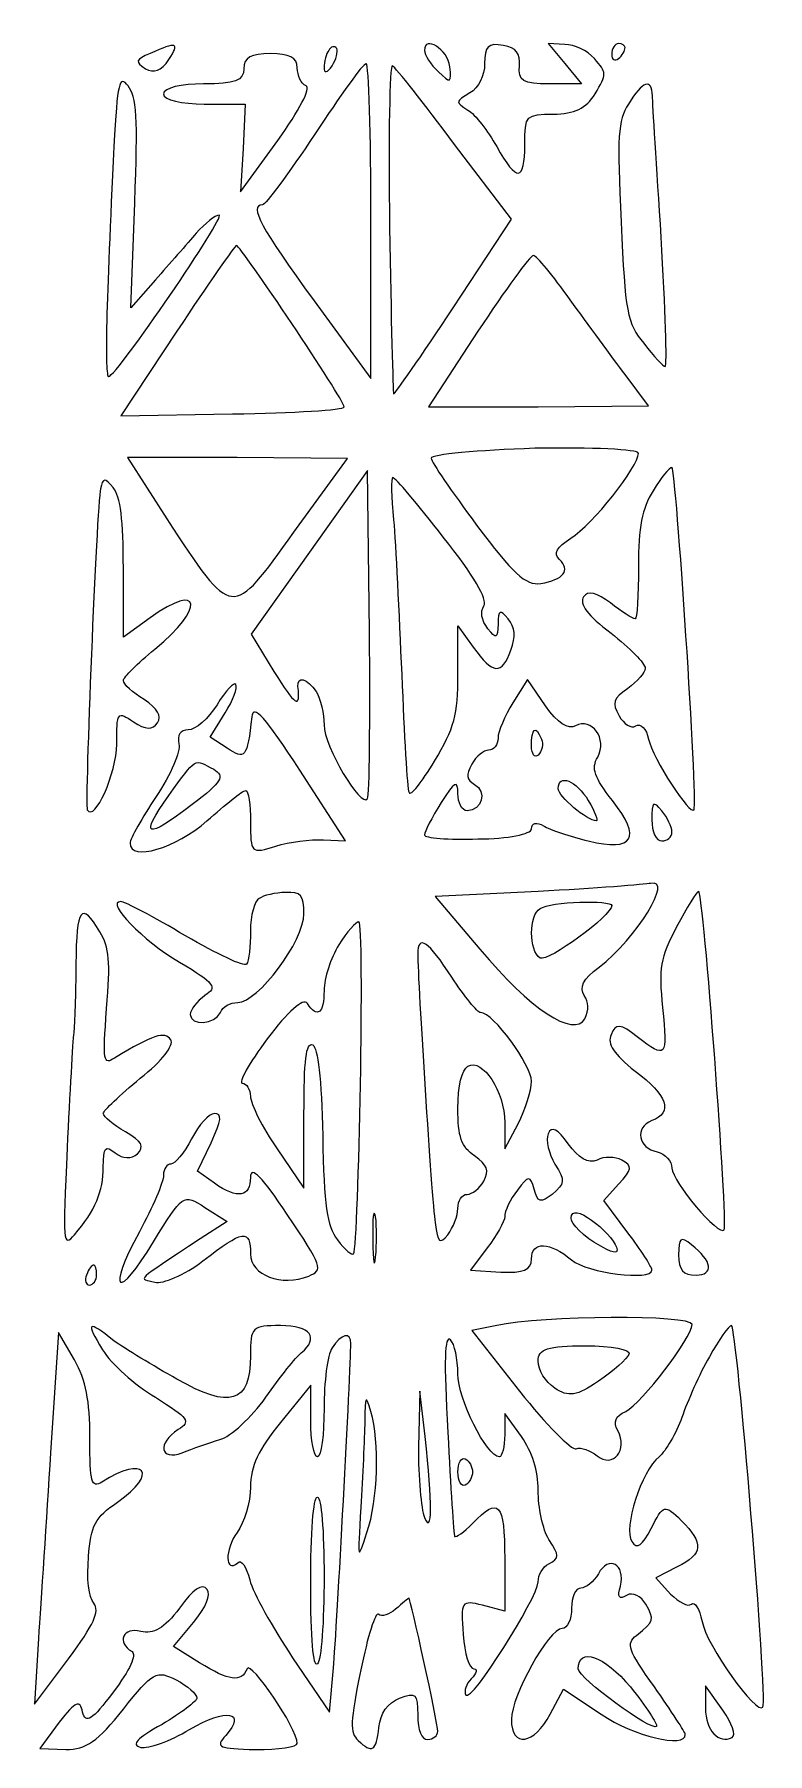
# Model space of a CAD drawing. Extents: x 50 to 162, y 10 to 290.
# Drawn here: x 96.33 to 111.2, y 186.39 to 221.25 of the extents above; entities that cross this region are included whole.
import ezdxf

# ---------------------------------------------------------------- set-up
doc = ezdxf.new("R2010")
doc.units = 0
doc.layers.add('Layer_1', color=7, linetype='CONTINUOUS')

msp = doc.modelspace()

# ---------------------------------------------------------------- linework, layer by layer
at = {"layer": 'Layer_1', "color": 7}
for points in [[(107.088237, 221.041727), (106.749074, 221.062196), (107.088237, 220.652809), (107.427399, 220.243423), (106.776207, 220.243423)], [(98.677009, 220.857503), (98.677009, 220.857503)], [(102.299264, 220.918911), (102.299264, 220.918911)], [(104.239272, 220.918911), (104.239272, 220.918911)], [(108.037891, 220.837034), (108.037891, 220.837034)], [(100.576319, 220.550463), (100.576319, 220.550463)], [(105.460257, 220.652809), (105.460257, 220.652809)], [(99.775895, 219.834036), (100.603452, 219.834036), (100.562752, 218.933384), (100.508486, 218.053202), (101.26821, 219.097139)], [(108.377054, 219.834036), (108.377054, 219.834036)], [(97.944418, 218.974323), (97.944418, 218.974323)], [(102.014367, 219.219955), (102.014367, 219.219955)], [(104.822632, 215.699228), (106.002917, 217.50053), (104.849765, 219.015262)], [(98.785541, 216.272369), (98.283581, 215.699228), (98.36498, 217.82804)], [(102.000801, 215.842513), (103.153953, 214.266373), (103.153953, 217.459591)], [(103.533815, 217.336775), (103.533815, 217.336775)], [(99.219669, 215.228433), (98.080083, 213.509008), (100.345688, 213.549946)], [(99.219669, 215.228433), (99.219669, 215.228433)], [(105.324592, 215.228433), (104.320671, 213.693232), (106.545577, 213.693232), (108.784048, 213.713701), (108.309221, 214.348251)], [(105.324592, 215.228433), (105.324592, 215.228433)], [(101.593806, 211.155033), (102.679125, 212.649295), (100.440654, 212.669764), (98.215748, 212.669764), (99.016172, 211.421134), (99.016172, 211.421134)], [(104.374937, 212.649295), (104.374937, 212.649295)], [(103.12682, 209.128567), (103.08612, 212.403663), (101.905835, 210.745646), (101.905835, 210.745646)], [(97.673089, 212.035215), (97.673089, 212.035215)], [(108.879014, 211.994276), (108.879014, 211.994276)], [(103.615214, 211.400665), (103.615214, 211.400665)], [(101.905835, 210.745646), (100.72555, 209.087629), (101.186811, 208.330263)], [(98.677009, 209.415138), (98.134349, 209.026221), (98.134349, 210.418136)], [(104.917597, 208.268855), (104.917597, 209.251384), (105.229627, 208.821527)], [(106.694808, 207.634305), (106.328513, 208.166508), (106.03005, 207.695713), (106.03005, 207.695713)], [(100.237156, 206.774593), (99.897994, 206.999755), (100.196457, 207.49102)], [(100.033659, 207.654775), (100.033659, 207.654775)], [(106.613409, 206.958817), (106.613409, 206.958817)], [(99.965826, 206.344736), (99.965826, 206.344736)], [(102.190732, 204.911882), (102.638426, 204.891413), (101.715904, 206.324267)], [(107.563064, 205.710187), (107.563064, 205.710187)], [(108.851881, 205.321269), (108.851881, 205.321269)], [(100.888348, 203.72466), (100.888348, 203.72466)], [(106.545577, 203.867945), (104.456336, 203.765599), (105.365292, 202.701193)], [(106.545577, 203.867945), (106.545577, 203.867945)], [(108.037891, 203.581375), (108.037891, 203.581375)], [(109.353841, 203.151518), (109.353841, 203.151518)], [(102.502761, 202.78307), (102.502761, 202.78307)], [(104.103608, 202.598846), (104.103608, 202.598846)], [(97.171128, 202.394153), (97.171128, 202.394153)], [(101.254643, 198.648262), (101.797303, 197.849958), (101.797303, 199.34422)], [(105.867252, 199.180465), (105.867252, 198.648262), (106.138582, 199.159996)], [(99.518132, 198.852956), (99.518132, 198.852956)], [(99.979393, 197.952304), (99.64023, 198.197937), (99.91156, 198.771078)], [(106.749074, 198.955302), (106.749074, 198.955302)], [(108.363487, 196.949306), (107.875093, 197.604325), (108.173556, 197.931835)], [(99.789462, 197.46104), (100.237156, 197.174469), (99.694496, 196.82649)], [(103.194652, 196.806021), (103.194652, 196.806021)], [(105.514523, 196.642266), (105.175361, 196.191941), (105.785853, 196.151002)], [(108.132857, 196.560389), (108.132857, 196.560389)], [(109.394541, 196.498981), (109.394541, 196.498981)], [(97.388192, 196.089594), (97.388192, 196.089594)], [(97.143995, 194.370169), (96.818399, 194.922841), (96.655601, 192.486989), (96.655601, 192.486989)], [(105.704454, 195.066127), (105.202494, 194.96378), (106.165715, 193.735619)], [(105.704454, 195.066127), (105.704454, 195.066127)], [(97.713788, 194.574862), (97.713788, 194.574862)], [(102.367096, 194.615801), (102.367096, 194.615801)], [(108.39062, 194.492985), (108.39062, 194.492985)], [(110.0186, 194.431577), (110.0186, 194.431577)], [(101.932968, 193.142008), (101.932968, 193.858435), (101.322476, 193.101069)], [(104.252839, 192.814498), (104.144307, 193.735619), (104.117174, 192.609805), (104.117174, 192.609805)], [(103.031854, 193.121539), (103.031854, 193.121539)], [(106.206414, 192.814498), (105.867252, 193.285293), (105.867252, 192.855437)], [(104.7141, 192.896376), (104.7141, 192.896376)], [(105.21606, 192.098071), (105.21606, 192.098071)], [(105.867252, 190.337708), (105.867252, 189.273302), (105.419558, 189.396118)], [(107.766561, 190.030667), (107.766561, 190.030667)], [(109.367408, 190.173953), (108.93328, 189.94879), (109.231743, 189.62128)], [(102.204298, 189.969259), (102.204298, 189.969259)], [(99.273935, 189.33471), (99.273935, 189.33471)], [(103.655913, 189.31424), (103.655913, 189.31424)], [(99.68093, 188.229365), (99.151837, 188.556874), (99.558831, 189.048139)], [(96.411404, 188.720629), (96.330006, 187.390122), (97.021897, 188.311242)], [(101.566673, 188.331712), (102.31283, 187.226367), (102.394229, 188.127018)], [(106.789774, 187.185428), (107.061104, 187.697162), (107.820827, 187.185428)], [(110.289929, 187.267306), (109.937201, 187.75857), (109.937201, 187.308244), (109.937201, 187.308244)], [(96.831966, 187.021673), (96.438537, 186.48947), (96.967631, 186.469001)], [(108.946846, 186.939796), (108.946846, 186.939796)]]:
    msp.add_lwpolyline(points, dxfattribs=at)
for points in [[(99.056871, 220.734687), (99.287502, 221.082666), (99.219669, 221.103135), (98.677009, 220.857503)], [(102.462062, 220.95985), (102.421362, 221.021258), (102.339963, 221.000788), (102.299264, 220.918911)], [(104.754799, 220.591401), (104.7141, 220.93938), (104.239272, 221.246421), (104.239272, 220.918911)], [(105.840119, 221.021258), (105.52809, 221.082666), (105.460257, 221.000788), (105.460257, 220.652809)], [(106.165715, 220.611871), (106.192848, 220.857503), (106.097882, 220.980319), (105.840119, 221.021258)], [(107.685162, 220.755156), (107.549497, 220.918911), (107.278167, 221.041727), (107.088237, 221.041727)], [(108.173556, 221.062196), (108.105724, 221.062196), (108.037891, 220.95985), (108.037891, 220.837034)], [(108.309221, 220.980319), (108.309221, 221.021258), (108.254955, 221.062196), (108.173556, 221.062196)], [(98.677009, 220.857503), (98.378546, 220.734687), (98.36498, 220.693748), (98.582044, 220.550463)], [(98.582044, 220.550463), (98.744842, 220.448116), (98.90764, 220.509524), (99.056871, 220.734687)], [(101.118978, 220.857503), (100.72555, 220.857503), (100.576319, 220.775626), (100.576319, 220.550463)], [(101.661638, 220.570932), (101.661638, 220.775626), (101.49884, 220.857503), (101.118978, 220.857503)], [(102.299264, 220.918911), (102.244998, 220.857503), (102.204298, 220.693748), (102.204298, 220.570932)], [(102.367096, 220.611871), (102.448495, 220.734687), (102.489195, 220.898442), (102.462062, 220.95985)], [(104.239272, 220.918911), (104.239272, 220.837034), (104.361371, 220.63234), (104.524169, 220.489055)], [(107.698729, 220.038729), (107.942926, 220.448116), (107.942926, 220.468585), (107.685162, 220.755156)], [(108.037891, 220.837034), (108.037891, 220.734687), (108.105724, 220.693748), (108.173556, 220.755156)], [(108.173556, 220.755156), (108.254955, 220.816564), (108.309221, 220.918911), (108.309221, 220.980319)], [(98.229315, 220.202484), (98.05295, 220.427647), (98.012251, 220.284361), (97.944418, 218.974323)], [(100.576319, 220.550463), (100.576319, 220.304831), (100.399954, 220.243423), (99.762329, 220.243423)], [(101.838003, 220.202484), (101.743037, 220.243423), (101.661638, 220.407177), (101.661638, 220.570932)], [(103.058987, 220.652809), (102.991155, 220.652809), (102.529894, 219.99779), (102.014367, 219.219955)], [(102.204298, 220.570932), (102.204298, 220.448116), (102.272131, 220.468585), (102.367096, 220.611871)], [(103.153953, 217.459591), (103.153953, 219.219955), (103.113253, 220.652809), (103.058987, 220.652809)], [(103.588081, 220.611871), (103.533815, 220.63234), (103.506682, 219.158547), (103.533815, 217.336775)], [(104.849765, 219.015262), (104.225706, 219.854505), (103.655913, 220.570932), (103.588081, 220.611871)], [(104.524169, 220.489055), (104.768366, 220.243423), (104.795499, 220.263892), (104.754799, 220.591401)], [(105.460257, 220.652809), (105.460257, 220.407177), (105.338159, 220.161545), (105.161794, 220.059198)], [(106.776207, 220.243423), (106.233547, 220.243423), (106.138582, 220.304831), (106.165715, 220.611871)], [(108.865447, 219.99779), (108.851881, 220.366239), (108.66195, 220.304831), (108.377054, 219.834036)], [(98.36498, 217.82804), (98.432812, 219.588403), (98.405679, 219.977321), (98.229315, 220.202484)], [(99.762329, 220.243423), (99.314635, 220.243423), (98.948339, 220.161545), (98.948339, 220.038729)], [(98.948339, 220.038729), (98.948339, 219.915913), (99.314635, 219.834036), (99.775895, 219.834036)], [(101.26821, 219.097139), (101.702338, 219.71122), (101.946535, 220.161545), (101.838003, 220.202484)], [(105.161794, 220.059198), (104.863331, 219.874974), (104.863331, 219.874974), (105.121095, 219.71122)], [(106.857606, 219.629342), (107.278167, 219.629342), (107.522364, 219.752158), (107.698729, 220.038729)], [(109.041812, 217.132082), (108.946846, 218.564936), (108.865447, 219.854505), (108.865447, 219.99779)], [(105.121095, 219.71122), (105.270326, 219.629342), (105.52809, 219.281363), (105.704454, 218.974323)], [(106.274247, 219.015262), (106.274247, 219.608873), (106.30138, 219.629342), (106.857606, 219.629342)], [(108.377054, 219.834036), (108.15999, 219.486057), (108.146423, 219.199486), (108.227822, 217.439122)], [(97.944418, 218.974323), (97.781621, 215.760636), (97.754488, 214.307312), (97.835887, 214.307312)], [(102.014367, 219.219955), (101.485274, 218.421651), (101.010447, 217.787101), (100.956181, 217.787101)], [(105.704454, 218.974323), (106.111449, 218.237427), (106.274247, 218.257896), (106.274247, 219.015262)], [(97.835887, 214.307312), (97.998684, 214.327781), (100.237156, 217.582408), (100.074358, 217.582408)], [(100.074358, 217.582408), (100.006526, 217.582408), (99.789462, 217.418653), (99.613097, 217.213959)], [(100.956181, 217.787101), (100.671284, 217.787101), (100.929048, 217.316306), (102.000801, 215.842513)], [(99.613097, 217.213959), (99.436733, 217.009266), (99.056871, 216.57941), (98.785541, 216.272369)], [(103.533815, 217.336775), (103.560948, 215.494534), (103.601647, 213.979803), (103.615214, 213.959333)], [(108.227822, 217.439122), (108.309221, 215.596881), (108.349921, 215.392187), (108.689083, 214.982801)], [(100.427087, 216.968327), (100.399954, 216.968327), (99.857294, 216.190492), (99.219669, 215.228433)], [(102.611293, 213.693232), (102.611293, 213.836517), (100.508486, 216.968327), (100.427087, 216.968327)], [(109.123211, 214.512006), (109.16391, 214.512006), (109.123211, 215.678758), (109.041812, 217.132082)], [(106.450611, 216.763634), (106.382779, 216.763634), (105.880818, 216.067676), (105.324592, 215.228433)], [(107.196768, 215.862982), (106.84404, 216.354247), (106.518444, 216.763634), (106.450611, 216.763634)], [(108.309221, 214.348251), (108.051458, 214.69623), (107.549497, 215.371718), (107.196768, 215.862982)], [(103.615214, 213.959333), (103.62878, 213.938864), (104.17144, 214.716699), (104.822632, 215.699228)], [(108.689083, 214.982801), (108.89258, 214.716699), (109.082511, 214.512006), (109.123211, 214.512006)], [(100.345688, 213.549946), (101.593806, 213.570416), (102.611293, 213.631824), (102.611293, 213.693232)], [(106.477744, 212.853989), (105.324592, 212.81305), (104.374937, 212.731172), (104.374937, 212.649295)], [(104.374937, 212.649295), (104.374937, 212.587887), (104.795499, 211.973807), (105.297459, 211.298318)], [(108.580551, 212.751642), (108.580551, 212.833519), (107.630896, 212.874458), (106.477744, 212.853989)], [(107.210335, 211.032217), (107.644463, 211.298318), (108.580551, 212.48554), (108.580551, 212.751642)], [(109.258876, 212.465071), (109.20461, 212.465071), (109.041812, 212.260377), (108.879014, 211.994276)], [(109.70657, 205.525963), (109.787969, 205.669248), (109.340275, 212.465071), (109.258876, 212.465071)], [(97.673089, 212.035215), (97.59169, 211.666766), (97.347493, 205.628309), (97.401759, 205.525963)], [(97.930852, 212.055684), (97.768054, 212.260377), (97.713788, 212.260377), (97.673089, 212.035215)], [(98.134349, 210.418136), (98.134349, 211.400665), (98.080083, 211.87146), (97.930852, 212.055684)], [(103.601647, 212.260377), (103.560948, 212.260377), (103.560948, 211.87146), (103.615214, 211.400665)], [(104.619134, 211.052686), (104.103608, 211.728174), (103.642347, 212.260377), (103.601647, 212.260377)], [(108.879014, 211.994276), (108.648384, 211.625828), (108.580551, 211.257379), (108.580551, 210.459075)], [(99.016172, 211.421134), (100.359255, 209.3742), (100.318555, 209.3742), (101.593806, 211.155033)], [(103.615214, 211.400665), (103.655913, 210.909401), (103.723746, 209.517485), (103.778012, 208.268855)], [(105.297459, 211.298318), (106.03005, 210.31579), (106.287813, 210.070157), (106.599843, 210.111096)], [(105.446691, 209.66077), (105.52809, 209.783587), (105.243193, 210.274851), (104.619134, 211.052686)], [(106.979705, 210.60236), (106.84404, 210.725176), (106.925439, 210.847993), (107.210335, 211.032217)], [(106.599843, 210.111096), (107.061104, 210.192973), (107.210335, 210.377198), (106.979705, 210.60236)], [(108.580551, 210.459075), (108.580551, 209.865464), (108.553418, 209.394669), (108.512719, 209.394669)], [(98.771975, 208.780589), (99.803028, 209.619832), (99.721629, 210.172504), (98.677009, 209.415138)], [(108.010758, 209.722179), (107.739428, 209.926872), (107.549497, 209.967811), (107.468098, 209.844995)], [(105.52809, 209.189976), (105.392425, 209.3742), (105.365292, 209.537954), (105.446691, 209.66077)], [(105.935084, 209.394669), (105.772286, 209.599362), (105.731587, 209.578893), (105.731587, 209.292322)], [(107.468098, 209.844995), (107.373133, 209.701709), (107.549497, 209.456077), (108.024325, 209.108098)], [(108.512719, 209.394669), (108.458453, 209.394669), (108.241389, 209.537954), (108.010758, 209.722179)], [(105.731587, 209.292322), (105.731587, 208.985282), (105.690887, 208.985282), (105.52809, 209.189976)], [(105.98935, 208.760119), (106.097882, 209.04669), (106.084316, 209.210445), (105.935084, 209.394669)], [(103.08612, 205.751125), (103.12682, 205.812533), (103.140386, 207.327265), (103.12682, 209.128567)], [(105.229627, 208.821527), (105.623055, 208.268855), (105.812986, 208.248386), (105.98935, 208.760119)], [(108.024325, 209.108098), (108.404187, 208.801058), (108.716216, 208.494018), (108.716216, 208.391671)], [(98.134349, 208.146039), (98.134349, 208.207447), (98.419246, 208.494018), (98.771975, 208.780589)], [(98.554911, 207.757121), (98.32428, 207.900407), (98.134349, 208.064161), (98.134349, 208.146039)], [(100.413521, 208.064161), (100.386388, 208.12557), (100.210023, 207.941345), (100.033659, 207.654775)], [(101.186811, 208.330263), (101.620939, 207.634305), (101.729471, 207.552428), (101.675205, 208.023223)], [(101.675205, 208.023223), (101.648072, 208.248386), (101.865136, 208.186978), (102.0415, 207.920876)], [(103.778012, 208.268855), (103.832278, 207.040694), (103.886544, 205.955819), (103.927243, 205.873941)], [(104.44277, 206.508491), (104.849765, 207.18398), (104.917597, 207.450081), (104.917597, 208.268855)], [(108.716216, 208.391671), (108.716216, 208.309794), (108.553418, 208.12557), (108.363487, 207.982284)], [(100.196457, 207.49102), (100.359255, 207.736652), (100.45422, 208.002753), (100.413521, 208.064161)], [(102.0415, 207.920876), (102.136466, 207.777591), (102.204298, 207.47055), (102.204298, 207.245388)], [(108.363487, 207.982284), (108.065024, 207.777591), (108.037891, 207.695713), (108.187123, 207.429612)], [(97.998684, 206.85647), (97.998684, 207.511489), (98.012251, 207.531958), (98.337847, 207.306796)], [(98.826241, 207.286326), (98.921206, 207.429612), (98.826241, 207.572897), (98.554911, 207.757121)], [(100.033659, 207.654775), (99.857294, 207.368204), (99.599531, 207.143041), (99.4503, 207.143041)], [(101.715904, 206.324267), (101.010447, 207.409142), (100.76625, 207.675244), (100.739117, 207.409142)], [(106.03005, 207.695713), (105.867252, 207.429612), (105.731587, 207.102102), (105.731587, 206.979286)], [(107.3053, 207.224918), (107.156069, 207.143041), (106.939005, 207.286326), (106.694808, 207.634305)], [(108.187123, 207.429612), (108.282088, 207.265857), (108.43132, 207.16351), (108.526285, 207.224918)], [(98.337847, 207.306796), (98.582044, 207.143041), (98.731275, 207.143041), (98.826241, 207.286326)], [(99.4503, 207.143041), (99.287502, 207.143041), (99.219669, 207.040694), (99.260369, 206.85647)], [(100.739117, 207.409142), (100.644151, 206.569899), (100.603452, 206.52896), (100.237156, 206.774593)], [(102.204298, 207.245388), (102.204298, 206.815531), (102.950455, 205.546432), (103.08612, 205.751125)], [(106.409912, 206.815531), (106.409912, 207.18398), (106.491311, 207.245388), (106.613409, 206.958817)], [(107.752995, 206.590369), (107.956492, 206.958817), (107.630896, 207.409142), (107.3053, 207.224918)], [(108.526285, 207.224918), (108.621251, 207.286326), (108.743349, 207.16351), (108.784048, 206.958817)], [(97.401759, 205.525963), (97.55099, 205.259861), (97.998684, 206.262859), (97.998684, 206.85647)], [(99.260369, 206.85647), (99.301068, 206.713185), (99.097571, 206.24239), (98.799108, 205.792064)], [(105.541656, 206.733654), (105.446691, 206.733654), (105.283893, 206.610838), (105.202494, 206.447083)], [(105.731587, 206.979286), (105.731587, 206.836001), (105.650188, 206.733654), (105.541656, 206.733654)], [(106.545577, 206.631307), (106.477744, 206.569899), (106.409912, 206.651777), (106.409912, 206.815531)], [(106.613409, 206.958817), (106.654109, 206.85647), (106.626976, 206.713185), (106.545577, 206.631307)], [(108.784048, 206.958817), (108.865447, 206.569899), (109.638738, 205.382677), (109.70657, 205.525963)], [(99.056871, 205.812533), (99.613097, 206.590369), (99.572398, 206.569899), (99.965826, 206.344736)], [(103.927243, 205.873941), (103.954376, 205.792064), (104.185006, 206.078635), (104.44277, 206.508491)], [(105.202494, 206.447083), (105.080395, 206.22192), (105.093962, 206.140043), (105.25676, 206.037696)], [(108.051458, 205.710187), (107.685162, 206.180982), (107.61733, 206.365206), (107.752995, 206.590369)], [(99.965826, 206.344736), (100.196457, 206.201451), (100.142191, 206.099104), (99.531698, 205.628309)], [(104.917597, 205.853472), (104.917597, 206.140043), (104.849765, 206.099104), (104.578435, 205.669248)], [(105.25676, 206.037696), (105.514523, 205.894411), (105.405991, 205.505493), (105.107528, 205.505493)], [(106.952572, 205.955819), (106.952572, 206.262859), (107.318867, 206.119574), (107.563064, 205.710187)], [(98.799108, 205.792064), (98.514211, 205.362208), (98.270014, 204.932351), (98.270014, 204.850474)], [(99.531698, 205.628309), (98.582044, 204.911882), (98.446379, 204.952821), (99.056871, 205.812533)], [(99.830161, 205.3008), (100.210023, 205.628309), (100.549186, 205.91488), (100.617018, 205.91488)], [(100.617018, 205.91488), (100.671284, 205.91488), (100.711984, 205.628309), (100.711984, 205.28033)], [(105.107528, 205.505493), (104.998996, 205.505493), (104.917597, 205.669248), (104.917597, 205.853472)], [(107.725862, 205.3008), (107.535931, 205.3008), (106.952572, 205.792064), (106.952572, 205.955819)], [(107.563064, 204.891413), (108.485586, 204.66625), (108.648384, 204.952821), (108.051458, 205.710187)], [(107.563064, 205.710187), (107.698729, 205.485024), (107.766561, 205.3008), (107.725862, 205.3008)], [(109.055378, 205.505493), (108.879014, 205.710187), (108.851881, 205.689717), (108.851881, 205.321269)], [(104.578435, 205.669248), (104.388504, 205.362208), (104.239272, 205.075637), (104.239272, 205.014229)], [(108.851881, 205.321269), (108.851881, 205.075637), (108.93328, 204.891413), (109.055378, 204.891413)], [(109.258876, 205.075637), (109.258876, 205.177984), (109.16391, 205.362208), (109.055378, 205.505493)], [(98.270014, 204.850474), (98.270014, 204.461557), (99.206103, 204.748127), (99.830161, 205.3008)], [(100.711984, 205.28033), (100.711984, 204.645781), (100.72555, 204.625311), (101.22751, 204.789066)], [(104.239272, 205.014229), (104.239272, 204.952821), (104.727666, 204.911882), (105.324592, 204.932351)], [(105.324592, 204.932351), (105.935084, 204.932351), (106.409912, 205.034698), (106.409912, 205.137045)], [(106.409912, 205.137045), (106.409912, 205.259861), (106.518444, 205.28033), (106.654109, 205.198453)], [(106.654109, 205.198453), (106.776207, 205.116576), (107.196768, 204.99376), (107.563064, 204.891413)], [(109.055378, 204.891413), (109.16391, 204.891413), (109.258876, 204.97329), (109.258876, 205.075637)], [(101.22751, 204.789066), (101.49884, 204.870943), (101.932968, 204.932351), (102.190732, 204.911882)], [(108.824748, 204.0317), (108.729783, 204.011231), (107.698729, 203.929354), (106.545577, 203.867945)], [(107.780128, 202.332744), (108.553418, 202.926356), (109.299575, 204.154516), (108.824748, 204.0317)], [(97.659522, 203.049172), (97.27966, 203.683721), (97.184695, 203.540436), (97.171128, 202.394153)], [(98.080083, 203.663252), (97.768054, 203.663252), (98.527778, 202.864947), (99.273935, 202.435091)], [(99.396034, 202.967294), (98.744842, 203.356212), (98.161482, 203.663252), (98.080083, 203.663252)], [(100.888348, 203.72466), (100.793383, 203.683721), (100.711984, 203.376681), (100.711984, 203.069641)], [(101.431008, 203.847476), (101.213944, 203.847476), (100.969747, 203.786068), (100.888348, 203.72466)], [(101.797303, 203.41762), (101.797303, 203.786068), (101.729471, 203.867945), (101.431008, 203.847476)], [(106.586276, 203.519967), (106.789774, 203.663252), (108.037891, 203.704191), (108.037891, 203.581375)], [(108.037891, 203.581375), (108.037891, 203.376681), (106.749074, 202.435091), (106.586276, 202.516969)], [(109.801536, 203.867945), (109.760836, 203.867945), (109.557339, 203.540436), (109.353841, 203.151518)], [(110.317062, 197.010714), (110.398461, 197.133531), (109.896501, 203.867945), (109.801536, 203.867945)], [(100.45422, 201.616317), (100.861215, 201.616317), (101.797303, 202.864947), (101.797303, 203.41762)], [(102.909756, 203.253865), (102.85549, 203.253865), (102.665559, 203.049172), (102.502761, 202.78307)], [(102.801224, 196.51945), (102.909756, 196.703674), (103.031854, 203.253865), (102.909756, 203.253865)], [(106.586276, 202.516969), (106.355646, 202.660254), (106.355646, 203.39715), (106.586276, 203.519967)], [(97.795187, 201.493501), (97.876586, 202.455561), (97.849453, 202.721662), (97.659522, 203.049172)], [(100.630585, 202.394153), (100.589885, 202.332744), (100.033659, 202.598846), (99.396034, 202.967294)], [(100.711984, 203.069641), (100.711984, 202.762601), (100.684851, 202.455561), (100.630585, 202.394153)], [(104.795499, 202.128051), (104.320671, 202.864947), (104.103608, 203.008233), (104.103608, 202.598846)], [(109.353841, 203.151518), (109.014679, 202.516969), (108.987546, 202.312275), (109.068945, 201.513971)], [(102.502761, 202.78307), (102.339963, 202.516969), (102.204298, 202.107582), (102.204298, 201.86195)], [(104.103608, 202.598846), (104.103608, 202.066643), (104.388504, 197.604325), (104.456336, 197.154)], [(105.365292, 202.701193), (106.382779, 201.473032), (107.264601, 200.89989), (107.495231, 201.288808)], [(97.171128, 202.394153), (97.171128, 201.800541), (97.143995, 201.165992), (97.130429, 201.002237)], [(99.273935, 202.435091), (99.992959, 202.005235), (100.047225, 201.923358), (99.789462, 201.759603)], [(107.481665, 201.759603), (107.373133, 201.923358), (107.454532, 202.087112), (107.780128, 202.332744)], [(102.204298, 201.86195), (102.204298, 201.391155), (102.068633, 201.288808), (101.865136, 201.595848)], [(105.378858, 201.411624), (105.311026, 201.411624), (105.053262, 201.739133), (104.795499, 202.128051)], [(97.957985, 200.490503), (97.727355, 200.347218), (97.713788, 200.408626), (97.795187, 201.493501)], [(99.789462, 201.759603), (99.626664, 201.636787), (99.490999, 201.473032), (99.490999, 201.370685)], [(100.101491, 201.411624), (100.142191, 201.53444), (100.304989, 201.616317), (100.45422, 201.616317)], [(101.865136, 201.595848), (101.783737, 201.718664), (101.471707, 201.432093), (101.051146, 200.879421)], [(107.495231, 201.288808), (107.57663, 201.473032), (107.57663, 201.616317), (107.481665, 201.759603)], [(109.068945, 201.513971), (109.16391, 200.490503), (109.150344, 200.470034), (108.553418, 200.92036)], [(99.490999, 201.370685), (99.490999, 201.145522), (99.992959, 201.165992), (100.101491, 201.411624)], [(106.409912, 200.019708), (106.409912, 200.347218), (105.636622, 201.411624), (105.378858, 201.411624)], [(108.553418, 200.92036), (108.214256, 201.186461), (108.11929, 201.20693), (108.024325, 200.961298)], [(97.130429, 201.002237), (97.103296, 200.838482), (97.04903, 199.774076), (96.994764, 198.668731)], [(99.097571, 200.858952), (98.975472, 201.043176), (98.731275, 200.961298), (97.957985, 200.490503)], [(98.473512, 200.081116), (98.921206, 200.429095), (99.165403, 200.756605), (99.097571, 200.858952)], [(101.051146, 200.879421), (100.684851, 200.388157), (100.45422, 199.97877), (100.549186, 199.97877)], [(101.797303, 199.34422), (101.797303, 200.449565), (101.838003, 200.818013), (101.973668, 200.756605)], [(108.024325, 200.961298), (107.942926, 200.777074), (108.078591, 200.572381), (108.512719, 200.224402)], [(101.973668, 200.756605), (102.0822, 200.695197), (102.150032, 200.081116), (102.177165, 198.914364)], [(105.121095, 200.326749), (105.419558, 200.490503), (105.867252, 199.815015), (105.867252, 199.180465)], [(104.917597, 199.467036), (104.917597, 199.937831), (104.998996, 200.244871), (105.121095, 200.326749)], [(108.512719, 200.224402), (109.177477, 199.733138), (109.286009, 199.385159), (108.851881, 199.221404)], [(97.727355, 199.364689), (97.727355, 199.426097), (98.066517, 199.733138), (98.473512, 200.081116)], [(100.549186, 199.97877), (100.630585, 199.97877), (100.711984, 199.855954), (100.711984, 199.712668)], [(106.138582, 199.159996), (106.287813, 199.446567), (106.409912, 199.835484), (106.409912, 200.019708)], [(100.711984, 199.712668), (100.711984, 199.569383), (100.956181, 199.078118), (101.254643, 198.648262)], [(105.25676, 198.504977), (104.98543, 198.689201), (104.917597, 198.893894), (104.917597, 199.467036)], [(98.175049, 198.996241), (97.930852, 199.139526), (97.727355, 199.303281), (97.727355, 199.364689)], [(99.979393, 199.364689), (99.870861, 199.364689), (99.667363, 199.139526), (99.518132, 198.852956)], [(99.91156, 198.771078), (100.128624, 199.241873), (100.142191, 199.364689), (99.979393, 199.364689)], [(107.156069, 198.750609), (106.939005, 199.057649), (106.816907, 199.119057), (106.749074, 198.955302)], [(108.851881, 199.221404), (108.499152, 199.078118), (108.566985, 198.668731), (108.960413, 198.586854)], [(97.727355, 198.279814), (97.727355, 198.689201), (97.768054, 198.73014), (97.971551, 198.566385)], [(98.419246, 198.545915), (98.568477, 198.70967), (98.514211, 198.791548), (98.175049, 198.996241)], [(99.518132, 198.852956), (99.368901, 198.566385), (99.17897, 198.341222), (99.097571, 198.341222)], [(102.177165, 198.914364), (102.204298, 197.481509), (102.258564, 197.092592), (102.475628, 196.806021)], [(106.749074, 198.955302), (106.694808, 198.832486), (106.762641, 198.545915), (106.884739, 198.341222)], [(107.739428, 198.423099), (107.563064, 198.341222), (107.359566, 198.464038), (107.156069, 198.750609)], [(96.994764, 198.668731), (96.899798, 196.724144), (96.913365, 196.642266), (97.143995, 196.908368)], [(97.971551, 198.566385), (98.120783, 198.443569), (98.297147, 198.443569), (98.419246, 198.545915)], [(105.446691, 197.993243), (105.555223, 198.218406), (105.514523, 198.320753), (105.25676, 198.504977)], [(108.241389, 198.423099), (108.105724, 198.484507), (107.875093, 198.504977), (107.739428, 198.423099)], [(108.173556, 197.931835), (108.458453, 198.238875), (108.458453, 198.300283), (108.241389, 198.423099)], [(108.960413, 198.586854), (109.123211, 198.545915), (109.258876, 198.40263), (109.258876, 198.259345)], [(97.143995, 196.908368), (97.564557, 197.399632), (97.727355, 197.78855), (97.727355, 198.279814)], [(98.948339, 198.116059), (98.948339, 197.972774), (98.731275, 197.46104), (98.459945, 196.969776)], [(99.097571, 198.341222), (99.016172, 198.341222), (98.948339, 198.238875), (98.948339, 198.116059)], [(100.711984, 198.07512), (100.711984, 197.665734), (100.45422, 197.624795), (99.979393, 197.952304)], [(101.458141, 197.317755), (100.956181, 198.07512), (100.711984, 198.320753), (100.711984, 198.07512)], [(106.464178, 197.829488), (106.382779, 198.116059), (106.355646, 198.116059), (106.125015, 197.809019)], [(106.884739, 198.341222), (107.101803, 197.993243), (107.088237, 197.952304), (106.830473, 197.727142)], [(109.258876, 198.259345), (109.258876, 197.993243), (110.222097, 196.84696), (110.317062, 197.010714)], [(98.744842, 196.765082), (99.341768, 197.727142), (99.341768, 197.747611), (99.789462, 197.46104)], [(104.917597, 197.440571), (104.917597, 197.604325), (104.998996, 197.727142), (105.107528, 197.727142)], [(105.107528, 197.727142), (105.202494, 197.727142), (105.365292, 197.849958), (105.446691, 197.993243)], [(106.125015, 197.809019), (105.975784, 197.624795), (105.867252, 197.379163), (105.867252, 197.276816)], [(106.830473, 197.727142), (106.599843, 197.542917), (106.53201, 197.563387), (106.464178, 197.829488)], [(101.892269, 196.069125), (102.190732, 196.191941), (102.177165, 196.253349), (101.458141, 197.317755)], [(103.248918, 197.276816), (103.208219, 197.46104), (103.181086, 197.256347), (103.194652, 196.806021)], [(104.7141, 196.908368), (104.822632, 197.051653), (104.917597, 197.297285), (104.917597, 197.440571)], [(107.57663, 196.82649), (107.264601, 197.072122), (107.142503, 197.235877), (107.251034, 197.338224)], [(107.251034, 197.338224), (107.400266, 197.481509), (108.254955, 196.744613), (108.132857, 196.560389)], [(98.459945, 196.969776), (97.781621, 195.721146), (98.025817, 195.557391), (98.744842, 196.765082)], [(99.748762, 196.376165), (100.562752, 197.010714), (100.711984, 197.031184), (100.711984, 196.51945)], [(103.248918, 196.458042), (103.276051, 196.703674), (103.276051, 197.072122), (103.248918, 197.276816)], [(104.456336, 197.154), (104.510602, 196.744613), (104.551302, 196.703674), (104.7141, 196.908368)], [(105.867252, 197.276816), (105.867252, 197.174469), (105.704454, 196.887898), (105.514523, 196.642266)], [(99.694496, 196.82649), (98.337847, 195.925839), (98.432812, 196.028186), (98.771975, 195.946308)], [(102.475628, 196.806021), (102.624859, 196.601328), (102.774091, 196.478511), (102.801224, 196.51945)], [(103.194652, 196.806021), (103.194652, 196.355695), (103.221785, 196.191941), (103.248918, 196.458042)], [(106.409912, 196.417103), (106.409912, 196.785552), (106.789774, 196.765082), (107.223901, 196.396634)], [(108.132857, 196.560389), (108.092157, 196.51945), (107.84796, 196.642266), (107.57663, 196.82649)], [(108.851881, 196.191941), (108.851881, 196.253349), (108.634817, 196.601328), (108.363487, 196.949306)], [(109.652304, 196.703674), (109.43524, 196.887898), (109.394541, 196.84696), (109.394541, 196.498981)], [(109.74727, 196.089594), (110.113565, 196.089594), (110.086432, 196.376165), (109.652304, 196.703674)], [(97.537424, 196.294287), (97.496724, 196.294287), (97.428892, 196.21241), (97.388192, 196.089594)], [(97.59169, 196.089594), (97.59169, 196.21241), (97.564557, 196.294287), (97.537424, 196.294287)], [(98.771975, 195.946308), (98.934773, 195.90537), (99.368901, 196.089594), (99.748762, 196.376165)], [(100.711984, 196.51945), (100.711984, 196.089594), (101.349609, 195.843962), (101.892269, 196.069125)], [(105.785853, 196.151002), (106.247114, 196.130533), (106.409912, 196.191941), (106.409912, 196.417103)], [(107.223901, 196.396634), (107.535931, 196.130533), (108.851881, 195.966778), (108.851881, 196.191941)], [(109.394541, 196.498981), (109.394541, 196.191941), (109.489506, 196.089594), (109.74727, 196.089594)], [(97.388192, 196.089594), (97.347493, 195.987247), (97.374626, 195.8849), (97.442458, 195.8849)], [(97.442458, 195.8849), (97.523857, 195.8849), (97.59169, 195.987247), (97.59169, 196.089594)], [(109.665871, 195.086596), (109.665871, 195.291289), (106.613409, 195.27082), (105.704454, 195.066127)], [(97.944418, 194.759086), (97.401759, 195.188943), (97.361059, 195.148004), (97.713788, 194.574862)], [(101.322476, 195.066127), (100.739117, 195.066127), (100.711984, 195.045657), (100.711984, 194.452046)], [(101.743037, 194.513454), (102.109333, 194.820494), (101.932968, 195.066127), (101.322476, 195.066127)], [(102.746958, 194.697678), (102.746958, 194.94331), (102.557027, 194.902372), (102.367096, 194.615801)], [(104.768366, 194.779556), (104.646267, 194.881902), (104.632701, 194.370169), (104.7141, 192.896376)], [(108.322788, 193.326232), (108.648384, 193.489987), (109.665871, 194.820494), (109.665871, 195.086596)], [(110.466294, 195.066127), (110.412028, 195.066127), (110.208531, 194.779556), (110.0186, 194.431577)], [(111.103919, 187.328714), (111.198885, 187.492468), (110.574826, 195.066127), (110.466294, 195.066127)], [(97.713788, 194.574862), (97.890153, 194.288291), (98.36498, 193.858435), (98.785541, 193.612803)], [(99.219669, 193.981251), (98.744842, 194.247353), (98.161482, 194.595332), (97.944418, 194.759086)], [(102.367096, 194.615801), (102.272131, 194.472515), (102.204298, 193.919843), (102.204298, 193.38764)], [(102.394229, 188.127018), (102.462062, 188.884384), (102.746958, 194.206414), (102.746958, 194.697678)], [(104.917597, 194.083598), (104.917597, 194.390638), (104.849765, 194.697678), (104.768366, 194.779556)], [(106.545577, 194.349699), (106.545577, 194.595332), (106.735508, 194.65674), (107.508798, 194.65674)], [(107.508798, 194.65674), (108.024325, 194.65674), (108.43132, 194.574862), (108.39062, 194.492985)], [(97.456025, 192.77356), (97.456025, 193.571864), (97.374626, 193.940312), (97.143995, 194.370169)], [(100.711984, 194.452046), (100.711984, 193.489987), (100.291422, 193.367171), (99.219669, 193.981251)], [(101.024013, 193.612803), (101.308909, 194.02219), (101.634505, 194.431577), (101.743037, 194.513454)], [(106.884739, 193.797027), (106.694808, 193.919843), (106.545577, 194.165475), (106.545577, 194.349699)], [(108.39062, 194.492985), (108.349921, 194.390638), (108.078591, 194.145006), (107.766561, 193.940312)], [(110.0186, 194.431577), (109.815102, 194.083598), (109.570905, 193.530926), (109.462373, 193.203416)], [(105.75872, 192.405112), (105.500957, 192.405112), (104.917597, 193.592334), (104.917597, 194.083598)], [(107.766561, 193.940312), (107.332433, 193.633272), (107.156069, 193.612803), (106.884739, 193.797027)], [(98.785541, 193.612803), (99.463866, 193.182947), (99.504565, 193.121539), (99.246802, 192.957784)], [(100.087925, 192.75309), (100.318555, 192.814498), (100.72555, 193.203416), (101.024013, 193.612803)], [(103.153953, 193.326232), (103.058987, 193.674211), (103.031854, 193.653742), (103.031854, 193.121539)], [(106.165715, 193.735619), (106.708375, 193.060131), (107.223901, 192.527928), (107.318867, 192.568866)], [(102.068633, 192.405112), (102.000801, 192.405112), (101.932968, 192.732621), (101.932968, 193.142008)], [(102.204298, 193.38764), (102.204298, 192.855437), (102.150032, 192.405112), (102.068633, 192.405112)], [(103.031854, 193.121539), (103.018288, 192.794029), (102.991155, 191.995725), (102.950455, 191.381644)], [(103.072554, 190.869911), (103.303184, 191.545399), (103.330317, 192.691682), (103.153953, 193.326232)], [(108.15999, 192.937315), (108.065024, 193.121539), (108.105724, 193.223885), (108.322788, 193.326232)], [(109.462373, 193.203416), (109.340275, 192.875906), (109.136777, 192.527928), (109.001112, 192.405112)], [(97.700222, 191.893378), (97.483158, 191.770562), (97.456025, 191.872909), (97.456025, 192.77356)], [(99.246802, 192.957784), (98.812674, 192.671213), (98.880507, 192.323234), (99.328201, 192.486989)], [(101.322476, 193.101069), (100.874782, 192.548397), (100.711984, 192.220887), (100.711984, 191.791031)], [(104.239272, 191.176951), (104.40207, 190.788033), (104.40207, 191.463522), (104.252839, 192.814498)], [(104.7141, 192.896376), (104.768366, 191.791031), (104.836198, 190.828972), (104.849765, 190.788033)], [(105.867252, 192.855437), (105.867252, 192.609805), (105.812986, 192.405112), (105.75872, 192.405112)], [(106.545577, 191.729623), (106.545577, 192.118541), (106.423478, 192.507458), (106.206414, 192.814498)], [(107.739428, 192.425581), (108.065024, 192.159479), (108.377054, 192.548397), (108.15999, 192.937315)], [(96.655601, 192.486989), (96.574202, 191.156481), (96.46567, 189.457526), (96.411404, 188.720629)], [(98.012251, 191.483991), (98.86694, 192.077602), (98.568477, 192.44605), (97.700222, 191.893378)], [(99.328201, 192.486989), (99.531698, 192.568866), (99.870861, 192.691682), (100.087925, 192.75309)], [(104.117174, 192.609805), (104.117174, 191.995725), (104.17144, 191.340705), (104.239272, 191.176951)], [(107.318867, 192.568866), (107.413832, 192.609805), (107.603763, 192.527928), (107.739428, 192.425581)], [(104.917597, 192.098071), (104.917597, 192.282295), (104.98543, 192.405112), (105.066829, 192.364173)], [(105.066829, 191.83197), (104.98543, 191.791031), (104.917597, 191.913847), (104.917597, 192.098071)], [(105.066829, 192.364173), (105.148228, 192.323234), (105.21606, 192.200418), (105.21606, 192.098071)], [(105.21606, 192.098071), (105.21606, 191.995725), (105.148228, 191.872909), (105.066829, 191.83197)], [(109.001112, 192.405112), (108.634817, 192.118541), (108.268522, 190.951788), (108.444886, 190.685686)], [(100.711984, 191.791031), (100.711984, 191.483991), (100.589885, 191.074604), (100.440654, 190.869911)], [(106.762641, 190.726625), (106.640542, 190.931319), (106.545577, 191.381644), (106.545577, 191.729623)], [(97.428892, 190.378646), (97.469591, 191.013196), (97.564557, 191.176951), (98.012251, 191.483991)], [(101.932968, 189.825974), (101.932968, 190.869911), (101.987234, 191.586338), (102.068633, 191.586338)], [(102.068633, 191.586338), (102.150032, 191.586338), (102.204298, 190.910849), (102.204298, 189.969259)], [(102.950455, 191.381644), (102.882623, 190.276299), (102.882623, 190.276299), (103.072554, 190.869911)], [(105.21606, 191.054135), (105.745153, 191.606807), (105.867252, 191.483991), (105.867252, 190.337708)], [(108.838314, 190.951788), (109.082511, 191.443052), (109.109644, 191.443052), (109.448807, 191.115543)], [(104.849765, 190.788033), (104.876898, 190.767564), (105.039696, 190.869911), (105.21606, 191.054135)], [(109.448807, 191.115543), (109.910068, 190.644748), (109.896501, 190.440054), (109.367408, 190.173953)], [(100.440654, 190.869911), (100.18289, 190.521932), (100.196457, 190.030667), (100.45422, 190.25583)], [(106.762641, 190.235361), (106.979705, 190.358177), (106.979705, 190.399116), (106.762641, 190.726625)], [(108.444886, 190.685686), (108.553418, 190.521932), (108.66195, 190.603809), (108.838314, 190.951788)], [(97.537424, 189.437056), (97.428892, 189.559872), (97.388192, 189.928321), (97.428892, 190.378646)], [(100.45422, 190.25583), (100.522053, 190.337708), (100.630585, 190.173953), (100.698417, 189.907851)], [(108.214256, 189.785035), (108.322788, 190.235361), (107.970059, 190.419585), (107.766561, 190.030667)], [(106.545577, 189.866913), (106.545577, 190.010198), (106.640542, 190.173953), (106.762641, 190.235361)], [(107.766561, 190.030667), (107.671596, 189.866913), (107.508798, 189.744096), (107.413832, 189.744096)], [(99.830161, 189.723627), (99.735196, 189.846443), (99.545265, 189.723627), (99.273935, 189.33471)], [(99.558831, 189.048139), (99.816595, 189.355179), (99.91156, 189.600811), (99.830161, 189.723627)], [(100.698417, 189.907851), (100.76625, 189.64175), (101.159678, 188.945792), (101.566673, 188.331712)], [(102.068633, 188.208896), (101.987234, 188.127018), (101.932968, 188.720629), (101.932968, 189.825974)], [(102.204298, 189.969259), (102.204298, 189.068608), (102.150032, 188.270304), (102.068633, 188.208896)], [(105.080395, 187.574346), (105.188927, 187.410591), (106.53201, 189.539403), (106.545577, 189.866913)], [(107.413832, 189.744096), (107.3053, 189.744096), (107.223901, 189.559872), (107.223901, 189.33471)], [(108.349921, 189.600811), (108.187123, 189.498464), (108.146423, 189.559872), (108.214256, 189.785035)], [(108.729783, 189.416587), (108.634817, 189.580342), (108.458453, 189.662219), (108.349921, 189.600811)], [(97.021897, 188.311242), (97.537424, 189.0072), (97.659522, 189.273302), (97.537424, 189.437056)], [(99.273935, 189.33471), (98.961906, 188.925323), (98.744842, 188.802507), (98.487078, 188.863915)], [(103.655913, 189.31424), (103.533815, 189.211893), (103.371017, 189.150485), (103.303184, 189.211893)], [(103.927243, 189.539403), (103.913677, 189.539403), (103.791578, 189.437056), (103.655913, 189.31424)], [(104.510602, 186.837449), (104.510602, 187.021673), (103.954376, 189.539403), (103.927243, 189.539403)], [(105.419558, 189.396118), (104.98543, 189.498464), (104.971863, 189.477995), (105.026129, 188.802507)], [(107.223901, 189.33471), (107.223901, 189.109547), (107.142503, 188.925323), (107.033971, 188.925323)], [(108.539852, 188.782037), (108.906147, 189.089077), (108.906147, 189.089077), (108.729783, 189.416587)], [(109.231743, 189.62128), (109.394541, 189.457526), (109.584472, 189.355179), (109.652304, 189.416587)], [(109.652304, 189.416587), (109.720137, 189.477995), (109.815102, 189.33471), (109.869368, 189.068608)], [(98.487078, 188.863915), (98.134349, 188.966261), (97.985118, 188.638752), (98.310714, 188.454528)], [(103.303184, 189.211893), (103.248918, 189.273302), (103.08612, 188.761568), (102.950455, 188.086079)], [(109.869368, 189.068608), (109.950767, 188.597813), (110.981821, 187.144489), (111.103919, 187.328714)], [(105.026129, 188.802507), (105.053262, 188.413589), (105.148228, 188.106549), (105.243193, 188.106549)], [(107.033971, 188.925323), (106.762641, 188.925323), (106.002917, 187.553876), (106.002917, 187.083081)], [(108.906147, 187.738101), (108.363487, 188.495466), (108.322788, 188.618282), (108.539852, 188.782037)], [(98.310714, 188.454528), (98.405679, 188.39312), (98.270014, 188.086079), (97.930852, 187.635754)], [(101.661638, 186.591817), (101.661638, 186.898857), (100.711984, 188.290773), (100.644151, 188.106549)], [(107.359566, 188.106549), (107.359566, 188.556874), (107.88866, 188.37265), (108.417753, 187.738101)], [(98.134349, 187.287775), (98.731275, 188.045141), (98.812674, 188.086079), (99.206103, 187.881386)], [(100.644151, 188.106549), (100.522053, 187.819978), (100.277856, 187.860917), (99.68093, 188.229365)], [(102.950455, 188.086079), (102.733391, 187.021673), (102.719825, 186.81698), (102.896189, 186.653225)], [(105.188927, 187.901855), (105.080395, 187.799509), (105.039696, 187.656223), (105.080395, 187.574346)], [(105.243193, 188.106549), (105.324592, 188.106549), (105.297459, 188.024671), (105.188927, 187.901855)], [(108.946846, 186.939796), (108.865447, 186.81698), (107.359566, 187.922325), (107.359566, 188.106549)], [(97.930852, 187.635754), (97.496724, 187.062612), (97.374626, 186.980735), (97.306793, 187.226367)], [(99.206103, 187.881386), (99.436733, 187.75857), (99.626664, 187.594815), (99.626664, 187.512938)], [(103.737312, 187.512938), (104.062908, 187.635754), (104.103608, 187.615284), (104.103608, 187.164959)], [(108.417753, 187.738101), (108.729783, 187.349183), (108.973979, 186.980735), (108.946846, 186.939796)], [(109.530206, 186.776041), (109.530206, 186.81698), (109.245309, 187.246836), (108.906147, 187.738101)], [(97.306793, 187.226367), (97.252527, 187.492468), (97.171128, 187.45153), (96.831966, 187.021673)], [(96.967631, 186.469001), (97.374626, 186.469001), (97.618823, 186.632756), (98.134349, 187.287775)], [(99.626664, 187.512938), (99.626664, 187.45153), (99.301068, 187.205898), (98.921206, 186.980735)], [(99.477433, 186.878388), (100.22359, 187.308244), (100.644151, 187.246836), (100.210023, 186.755572)], [(103.316751, 186.919327), (103.343884, 187.205898), (103.493115, 187.410591), (103.737312, 187.512938)], [(109.937201, 187.308244), (109.937201, 186.857919), (110.208531, 186.571348), (110.47986, 186.714633)], [(110.47986, 186.714633), (110.561259, 186.755572), (110.47986, 187.001204), (110.289929, 187.267306)], [(98.921206, 186.980735), (98.405679, 186.694164), (98.283581, 186.571348), (98.487078, 186.50994)], [(98.487078, 186.50994), (98.63631, 186.48947), (99.084004, 186.632756), (99.477433, 186.878388)], [(102.896189, 186.653225), (103.181086, 186.387124), (103.262485, 186.428062), (103.316751, 186.919327)], [(104.103608, 187.164959), (104.103608, 186.857919), (104.185006, 186.673695), (104.307105, 186.673695)], [(106.002917, 187.083081), (106.002917, 186.48947), (106.464178, 186.571348), (106.789774, 187.185428)], [(107.820827, 187.185428), (108.485586, 186.735103), (109.530206, 186.48947), (109.530206, 186.776041)], [(100.210023, 186.755572), (99.992959, 186.50994), (100.060792, 186.48947), (100.820516, 186.469001)], [(100.820516, 186.469001), (101.281776, 186.469001), (101.661638, 186.530409), (101.661638, 186.591817)], [(104.307105, 186.673695), (104.415637, 186.673695), (104.510602, 186.755572), (104.510602, 186.837449)]]:
    msp.add_open_spline(points, degree=3, dxfattribs=at)

doc.saveas('drawing.dxf')
